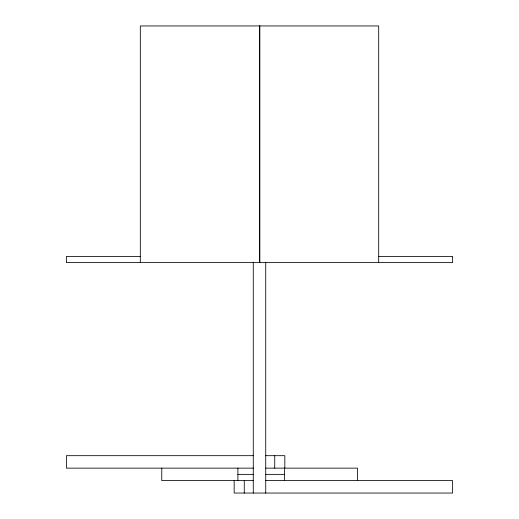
<?xml version="1.0" encoding="UTF-8"?>
<svg xmlns="http://www.w3.org/2000/svg" width="519" height="519" viewBox="0 0 519 519"><rect width="100%" height="100%" fill="white"/><g stroke="black" fill="none" stroke-linecap="round" stroke-linejoin="round"><path stroke-width="0.78" d="M140.364 256.386L66.432 256.386L66.432 262.614L452.568 262.614L452.568 256.386L378.636 256.386M253.577 455.682L66.432 455.682L66.432 468.138L253.583 468.138M265.728 455.682L284.827 455.682L284.827 468.138M265.728 468.138L357.422 468.138L357.422 480.594M237.903 474.366L253.272 474.366M265.728 474.366L284.412 474.366M253.272 480.594L161.766 480.594L161.766 468.138M265.443 480.594L452.568 480.594L452.568 493.05L234.173 493.05L234.173 480.594M378.688 262.614L378.688 25.95L140.312 25.95L140.312 262.614M284.412 468.138L284.412 480.594M274.733 455.682L274.733 468.138M265.728 262.056L265.728 493.05M259.805 25.95L259.805 262.614M259.643 25.95L259.643 262.614M259.468 25.95L259.5 262.614M253.272 262.056L253.272 493.05M244.267 480.594L244.267 493.05M237.903 468.138L237.903 480.594"/></g></svg>
